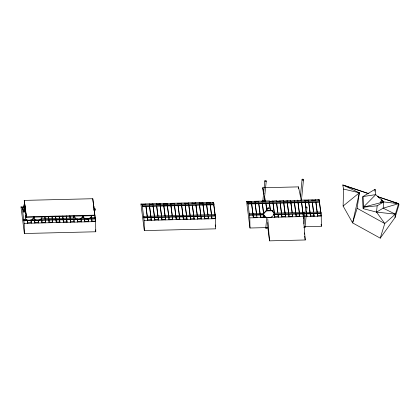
<?xml version="1.0" encoding="UTF-8"?>
<svg xmlns="http://www.w3.org/2000/svg" width="420" height="420" viewBox="0 0 420 420"><rect width="100%" height="100%" fill="white"/><g stroke="black" fill="none" stroke-linecap="round" stroke-linejoin="round"><path stroke-width="0.63" d="M343.544 189.058L359.347 192.801L352.622 222.91L343.119 206.031L343.544 189.058L342.788 184.978L368.834 193.709L342.788 184.978L359.347 192.801L357.131 208.294L352.622 222.91L380.242 238.151L395.036 217.549L399 204.666L398.596 203.684L377.512 196.618L398.596 203.684L395.372 214.158L395.036 217.549M24.413 207.916L22.444 207.963L22.528 209.465L25.499 209.391M22.528 209.465L22.444 207.963M24.276 206.882L21 206.96L24.371 233.51L95.765 231.772L95.623 221.135L92.773 198.723L24.234 200.393L26.271 217.308L94.81 215.639L94.862 215.156L26.324 216.825L26.271 217.308M25.163 208.561L24.974 210.436L23.546 210.467L23.625 212.079L25.914 212.021M23.625 212.079L23.546 210.467M26.502 219.188L23.882 219.256L23.961 220.752L95.356 219.009L95.272 217.513L90.032 217.639M23.961 220.752L23.882 219.256M23.683 211.533L25.111 211.496L25.294 209.622M27.531 220.663L27.752 223.272L27.347 220.085M31.322 223.183L31.101 220.579M34.671 220.49L34.892 223.099L34.566 220.547M38.462 223.01L38.241 220.406M41.811 220.316L42.032 222.925L41.706 220.374M45.602 222.836L45.376 220.227M48.946 220.143L49.172 222.752L48.358 216.379M52.742 222.663L52.516 220.054M56.086 219.97L56.312 222.574L55.986 220.028M59.876 222.49L59.656 219.881M63.226 219.791L63.446 222.401L62.638 216.032M67.016 222.316L66.796 219.707M70.366 219.618L70.586 222.227L70.266 219.681M74.156 222.143L73.936 219.534M77.506 219.445L77.726 222.054L77.322 218.867M81.296 221.965L81.076 219.361M84.646 219.272L84.866 221.881L84.541 219.329M88.436 221.791L88.216 219.182M92.773 198.723L95.492 220.983M93.55 205.69L93.602 205.207M91.786 219.098L92.006 221.708L91.681 219.156M93.791 206.708L93.839 206.225L93.923 207.722M94.001 208.651L94.952 208.63L95.02 210.336L93.88 210.368M95.02 210.336L94.952 208.63M95.225 217.996L95.272 217.513M142.385 205.039L142.469 206.54L213.864 204.797L213.911 204.314L213.78 203.301L142.385 205.039L142.469 206.54M143.824 216.332L143.903 217.828L215.297 216.085L215.345 215.602L215.213 214.589L143.824 216.332L143.903 217.828M147.472 217.739L147.693 220.348L145.913 206.33M151.042 217.655L151.263 220.259L151.022 218.347M154.613 217.565L154.833 220.174L154.508 217.623M158.183 217.476L158.403 220.085L158.161 218.174M161.753 217.392L161.973 220.001L161.648 217.45M165.322 217.303L165.543 219.912L165.302 218.001M168.893 217.219L169.113 219.823L167.333 205.805M172.457 217.13L172.683 219.739L172.436 217.828M176.027 217.046L176.253 219.65L175.928 217.103M179.597 216.956L179.823 219.566L179.498 217.014M183.167 216.867L183.393 219.476L181.608 205.459M190.045 215.481L188.554 202.892L188.743 204.393M186.737 216.783L186.958 219.392L186.716 217.476M190.307 216.694L190.528 219.303L190.208 216.757M193.877 216.61L194.098 219.214L193.856 217.303M197.447 216.521L197.668 219.13L197.347 216.578M201.017 216.431L201.238 219.041L200.996 217.13M204.587 216.347L204.808 218.957L204.482 216.405M208.157 216.258L208.378 218.867L208.136 216.956M211.727 216.174L211.948 218.783L211.622 216.232M215.276 216.783L215.707 228.842L144.317 230.585L140.941 204.036L213.544 202.283L213.497 202.766L212.336 202.293M213.733 203.784L213.78 203.301M215.213 214.589L215.166 215.072L213.544 202.283M215.297 216.085L215.518 218.694L144.123 220.437L142.102 204.503L140.941 204.036M248.052 202.461L248.131 203.963L319.526 202.22L319.573 201.737L319.447 200.723L248.052 202.461L248.131 203.963M263.897 213.402L249.485 213.754L249.438 214.237L249.564 215.25L263.844 214.904L264.065 217.508L263.744 214.961M249.564 215.25L249.485 213.754M253.134 215.161L253.355 217.77L251.575 203.753M256.925 217.686L256.704 215.077M260.274 214.988L260.495 217.597L260.174 215.05M262.852 200.734L264.836 180.884M263.146 200.403A0.719 0.53 5.7 0 0 262.889 201.007L262.978 201.133A0.719 0.53 5.7 0 0 264.212 201.101L266.248 181.125A0.719 0.53 5.7 0 0 265.293 180.495A0.719 0.53 5.7 0 0 265.083 181.393A0.719 0.53 5.7 0 0 266.248 181.125M265.766 227.976L266.852 217.088M267.493 210.688L267.745 208.126M266.144 227.614L249.979 228.008L246.603 201.458L269.231 200.923L269.183 201.406L276.37 200.75L276.496 201.752M271.252 216.851L271.205 217.334L304.521 216.526M276.37 200.75L276.323 201.233L283.51 200.576L283.637 201.574M274.554 214.641L274.774 217.25L274.449 214.699M278.124 214.552L278.344 217.161L278.019 214.615M283.51 200.576L283.458 201.059L290.651 200.398L290.84 201.905M281.694 214.468L281.915 217.077L281.589 214.526M285.264 214.379L285.485 216.988L285.08 213.801M290.651 200.398L290.598 200.886L297.785 200.225L297.917 201.227M288.834 214.294L289.055 216.899L287.275 202.881M292.404 214.205L292.625 216.815L292.299 214.263M297.785 200.225L297.738 200.708L301.334 200.624L298.463 186.879L262.715 187.751L263.519 194.072M295.974 214.116L296.195 216.725L295.869 214.179M300.4 196.208L302.064 179.56M299.539 214.032L299.764 216.641L299.439 214.09M301.308 200.624L301.355 200.141L301.487 201.143M301.497 199.652L303.476 179.802A0.719 0.53 5.7 0 0 302.521 179.172A0.719 0.53 5.7 0 0 302.311 180.07A0.719 0.53 5.7 0 0 303.476 179.802M303.109 213.943L303.366 218.458M303.917 223.897L305.582 207.249M305.014 227.335L306.994 207.491A0.719 0.53 5.7 0 0 306.038 206.861A0.719 0.53 5.7 0 0 305.828 207.758A0.719 0.53 5.7 0 0 306.994 207.491M306.469 212.363L320.88 212.011L321.006 213.024L320.959 213.507L306.679 213.859L306.905 216.463L306.495 213.281M310.249 213.77L310.475 216.379L310.149 213.827M313.819 213.685L314.039 216.29L313.719 213.743M300.788 200.141L319.205 199.705L319.158 200.188L317.998 199.721M317.389 213.596L317.609 216.206L317.289 213.654M319.394 201.206L319.447 200.723M320.833 212.494L320.88 212.011M319.205 199.705L321.232 215.633L321.373 226.27L304.873 226.669M363.195 208.666L362.885 196.576L375.055 189.315L375.732 194.623L383.775 201.884L383.145 208.178L376.525 212.105L363.195 208.666L362.885 196.576L375.732 194.623L363.342 207.212L377.149 205.81L383.775 201.884L381.812 199.957L380.21 202.456L380.383 202.771M374.866 191.205L375.055 189.315M380.242 238.151L384.752 223.529L376.525 212.105L377.149 205.81M381.344 201.269L381.985 200.272L381.812 199.957M266.269 210.399L263.088 213.827L265.687 217.639L271.399 217.492L274.58 214.064L271.981 210.252L266.269 210.399L266.338 210.929L263.156 214.358M394.17 202.508L398.596 203.684L383.145 208.178L395.372 214.158L384.752 223.529L357.131 208.294M343.119 206.031L359.347 192.801M380.21 202.456L383.602 201.574M363.342 207.212L383.775 201.884M266.338 210.929L272.05 210.782L274.58 214.064M21 206.96L22.16 207.428L24.539 207.37M142.102 204.503L145.672 204.419L145.719 203.936L145.845 204.934M156.377 204.157L159.947 204.067L159.999 203.584L160.125 204.587M188.507 203.375L184.936 203.459L184.984 202.976L185.178 204.482M246.603 201.458L247.763 201.931L251.333 201.841L251.381 201.359L251.575 202.86M22.575 208.976L25.195 208.913M142.517 206.052L213.911 204.314M248.178 203.48L319.573 201.737M93.66 209.722L95.088 209.69M32.393 219.046L34.361 218.999M40.908 218.841L75.626 217.991M81.517 217.849L84.136 217.786M274.375 213.145L305.161 212.394M24.008 220.269L95.403 218.526M143.95 217.345L215.345 215.602M249.611 214.767L263.366 214.431M273.851 214.174L321.006 213.024M273.362 214.667L304.894 213.901M27.799 222.789L31.369 222.7M34.939 222.616L38.509 222.527M42.079 222.442L45.649 222.353M49.219 222.264L52.789 222.18M56.359 222.091L59.929 222.007M63.499 221.917L67.069 221.828M70.633 221.744L74.204 221.655M77.773 221.571L81.344 221.482M84.914 221.398L88.484 221.309M92.053 221.219L95.623 221.135M147.74 219.865L151.31 219.776M154.88 219.691L158.45 219.602M162.02 219.513L165.59 219.429M169.16 219.34L172.73 219.256M176.3 219.166L179.87 219.083M183.44 218.993L187.01 218.904M190.58 218.82L194.15 218.731M197.715 218.647L201.285 218.558M204.855 218.468L208.425 218.384M211.995 218.295L215.565 218.211M253.407 217.287L256.977 217.198M260.547 217.114L264.112 217.025M274.822 216.762L278.392 216.678M281.962 216.589L285.532 216.505M289.102 216.416L292.672 216.332M296.242 216.242L299.812 216.153M303.382 216.069L306.952 215.98M310.522 215.896L314.092 215.806M317.662 215.722L321.232 215.633M22.16 207.428L24.182 223.361L95.576 221.618M247.763 201.931L249.785 217.859L267.041 217.439M268.233 217.408L270.611 217.35M305.713 216.494L321.179 216.116L319.399 202.099M266.679 227.603L267.829 227.572L269.514 240.849L305.209 239.978L303.334 216.552L301.55 202.535M376.525 212.105L395.372 214.158M383.355 201.889L398.596 203.684M264.175 215.229L265.256 216.636M24.622 204.304L25.037 205.328M24.822 205.895L25.452 207.433M25.499 211.218L25.904 212.231M25.704 212.814L26.308 214.331M262.715 187.751L264.017 193.998M264.411 195.872L265.587 201.495L262.043 201.579L262.091 201.096L262.216 202.099M321.127 224.327L321.373 226.27M315.761 200.791L315.635 199.789L315.588 200.277L312.018 200.361L312.065 199.878L312.191 200.881M315.956 202.309L317.263 212.583M315.83 202.188L317.126 212.384M312.385 202.393L313.609 212.027M312.26 202.272L313.394 211.192M308.69 201.469L308.495 199.962L308.448 200.45L304.878 200.534L304.925 200.051L305.119 201.553M308.816 202.482L310.039 212.116M308.69 202.361L309.986 212.557M305.245 202.566L305.902 207.706M306.39 211.559L306.553 212.846M305.119 202.445L305.77 207.543M301.675 202.655L302.983 212.929M298.463 186.879L298.704 188.78M304.322 232.969L304.484 234.245M304.726 236.156L305.209 239.978M298.106 202.745L299.413 213.019M297.98 202.624L299.197 212.179M294.215 200.314L294.346 201.316M294.536 202.828L295.759 212.462M294.415 202.708L295.706 212.903M290.966 202.918L292.194 212.552M290.845 202.797L292.058 212.352M287.081 200.487L287.269 201.989M287.395 203.002L288.703 213.281M283.831 203.091L285.133 213.365M283.705 202.97L284.918 212.525M279.941 200.66L280.067 201.663M280.261 203.175L281.563 213.454M280.135 203.054L281.426 213.25M276.691 203.264L277.914 212.898M276.565 203.144L277.699 212.063M272.8 200.834L272.99 202.34M273.121 203.353L274.344 212.987M272.995 203.233L274.292 213.423M271.981 210.252L272.05 210.782M271.331 216.956L271.399 217.492M269.231 200.923L269.419 202.424M269.551 203.438L270.449 210.504M269.425 203.317L270.317 210.326M265.786 202.01L265.661 201.007L265.613 201.495L264.401 201.028L264.238 199.763M265.981 203.527L266.878 210.588M265.855 203.406L266.747 210.415M265.618 217.103L265.687 217.639M262.411 203.611L263.718 213.89M262.285 203.49L263.419 212.41M258.647 202.183L258.521 201.185L258.473 201.668L254.903 201.752L254.951 201.269L255.14 202.776M258.841 203.7L260.064 213.334M258.715 203.579L260.012 213.775M255.271 203.789L256.578 214.064M255.145 203.663L256.358 213.224M251.701 203.873L253.008 214.148M213.575 203.401L215.114 215.507M215.213 224.957L215.46 226.9M210.1 203.369L209.974 202.367L209.927 202.85L206.357 202.939L206.404 202.456L206.53 203.459M210.294 204.881L211.517 214.515M210.168 204.761L211.465 214.956M206.724 204.971L207.947 214.604M206.598 204.85L207.895 215.045M203.023 204.047L202.834 202.54L202.787 203.023L199.216 203.112L199.264 202.629L199.453 204.131M203.154 205.06L204.456 215.334M203.028 204.939L204.325 215.129M199.584 205.144L200.891 215.418M199.458 205.023L200.755 215.219M195.82 203.716L195.694 202.713L195.647 203.201L192.077 203.285L192.124 202.802L192.25 203.805M196.014 205.233L197.321 215.507M195.888 205.112L197.185 215.308M192.444 205.317L193.667 214.951M192.318 205.196L193.615 215.392M188.874 205.406L190.097 215.04M185.304 205.496L186.611 215.77M185.178 205.37L186.475 215.565M181.608 204.566L181.414 203.065L181.367 203.548L177.797 203.637L177.844 203.149L177.975 204.152M181.734 205.579L183.041 215.854M178.164 205.669L179.471 215.943M178.038 205.548L179.335 215.744M174.405 204.241L174.274 203.238L174.227 203.721L170.657 203.81L170.704 203.322L170.898 204.829M174.594 205.753L175.817 215.387M174.468 205.632L175.765 215.828M171.024 205.842L172.247 215.476M170.898 205.721L172.195 215.917M167.328 204.913L167.134 203.411L167.087 203.894L163.517 203.984L163.569 203.501L163.695 204.503M167.454 205.926L168.761 216.206M163.884 206.015L165.191 216.29M163.763 205.895L165.055 216.09M160.314 206.105L161.621 216.379M160.193 205.984L161.485 216.174M156.429 203.674L156.555 204.677M156.749 206.189L157.972 215.822M156.623 206.068L157.915 216.263M153.048 205.265L152.859 203.758L152.806 204.246L149.242 204.33L149.289 203.847L149.478 205.349M153.179 206.278L154.403 215.912M153.053 206.157L154.345 216.353M149.609 206.362L150.911 216.641M149.483 206.241L150.78 216.436M146.039 206.451L147.341 216.725M95.519 229.824L95.765 231.772M91.329 215.518L91.655 218.085M91.277 215.969L91.518 217.88M88.111 219.245L88.358 221.156M80.892 218.783L81.218 221.329M73.479 215.948L73.726 217.875M73.427 216.405L73.589 217.681M73.836 219.592L73.993 220.868M69.909 216.038L70.156 217.964M69.778 215.854L70.103 218.405M66.339 216.127L66.67 218.694M66.208 215.943L66.533 218.489M66.696 219.765L66.938 221.676M62.774 216.211L63.1 218.778M59.204 216.3L59.53 218.867M59.068 216.116L59.315 218.027M59.556 219.938L59.798 221.849M55.634 216.384L55.876 218.311M55.498 216.206L55.823 218.752M52.064 216.473L52.306 218.4M51.928 216.29L52.253 218.841M52.416 220.117L52.657 222.028M48.494 216.557L48.82 219.13M44.924 216.647L45.25 219.214M44.788 216.463L45.035 218.379M45.197 219.65L45.518 222.201M41.517 218.017L41.68 219.303M38.136 220.463L38.299 221.739M34.083 216.725L34.241 218.001M30.917 220.001L31.238 222.547M24.234 200.393L26.324 216.825M24.974 210.436L25.111 211.496M267.74 218.726L269.514 240.849M267.729 222.5L267.829 227.572M249.785 217.859L249.979 228.008M144.123 220.437L144.317 230.585M24.182 223.361L24.371 233.51M82.688 215.985A4.058 2.709 -7.2 0 1 78.514 219.251A4.058 2.709 -7.2 0 1 74.681 216.342M74.739 216.673A4.058 2.709 -7.2 0 1 74.508 215.996M41.995 216.977A4.058 2.709 -7.2 0 1 37.821 220.243A4.058 2.709 -7.2 0 1 33.983 217.334M34.046 217.665A4.058 2.709 -7.2 0 1 33.81 216.988M33.427 217.182A4.058 2.709 -7.2 0 1 28.214 220.406A4.058 2.709 -7.2 0 1 26.287 216.206M25.242 217.198A4.058 2.709 -7.2 0 1 26.155 215.14M25.4 208.756A4.058 2.709 -7.2 0 1 24.859 204.965M24.05 206.63A4.058 2.709 -7.2 0 1 24.728 203.9M91.255 215.775A4.058 2.709 -7.2 0 1 87.082 219.041A4.058 2.709 -7.2 0 1 83.249 216.137M83.307 216.463A4.058 2.709 -7.2 0 1 83.076 215.786M301.371 199.248A0.719 0.53 5.7 0 1 300.856 200.062M304.762 226.826A0.719 0.53 5.7 0 1 304.857 227.582A0.719 0.53 5.7 0 1 303.849 227.603M266.931 227.708A0.719 0.53 5.7 0 1 266.984 228.491A0.719 0.53 5.7 0 1 265.928 228.412A0.719 0.53 5.7 0 1 266.06 227.645M264.017 200.466A0.719 0.53 5.7 0 1 264.269 200.975M267.997 208.635A0.719 0.53 5.7 0 0 269.162 208.367A0.719 0.53 5.7 0 0 268.207 207.737A0.719 0.53 5.7 0 0 267.997 208.635"/></g></svg>
